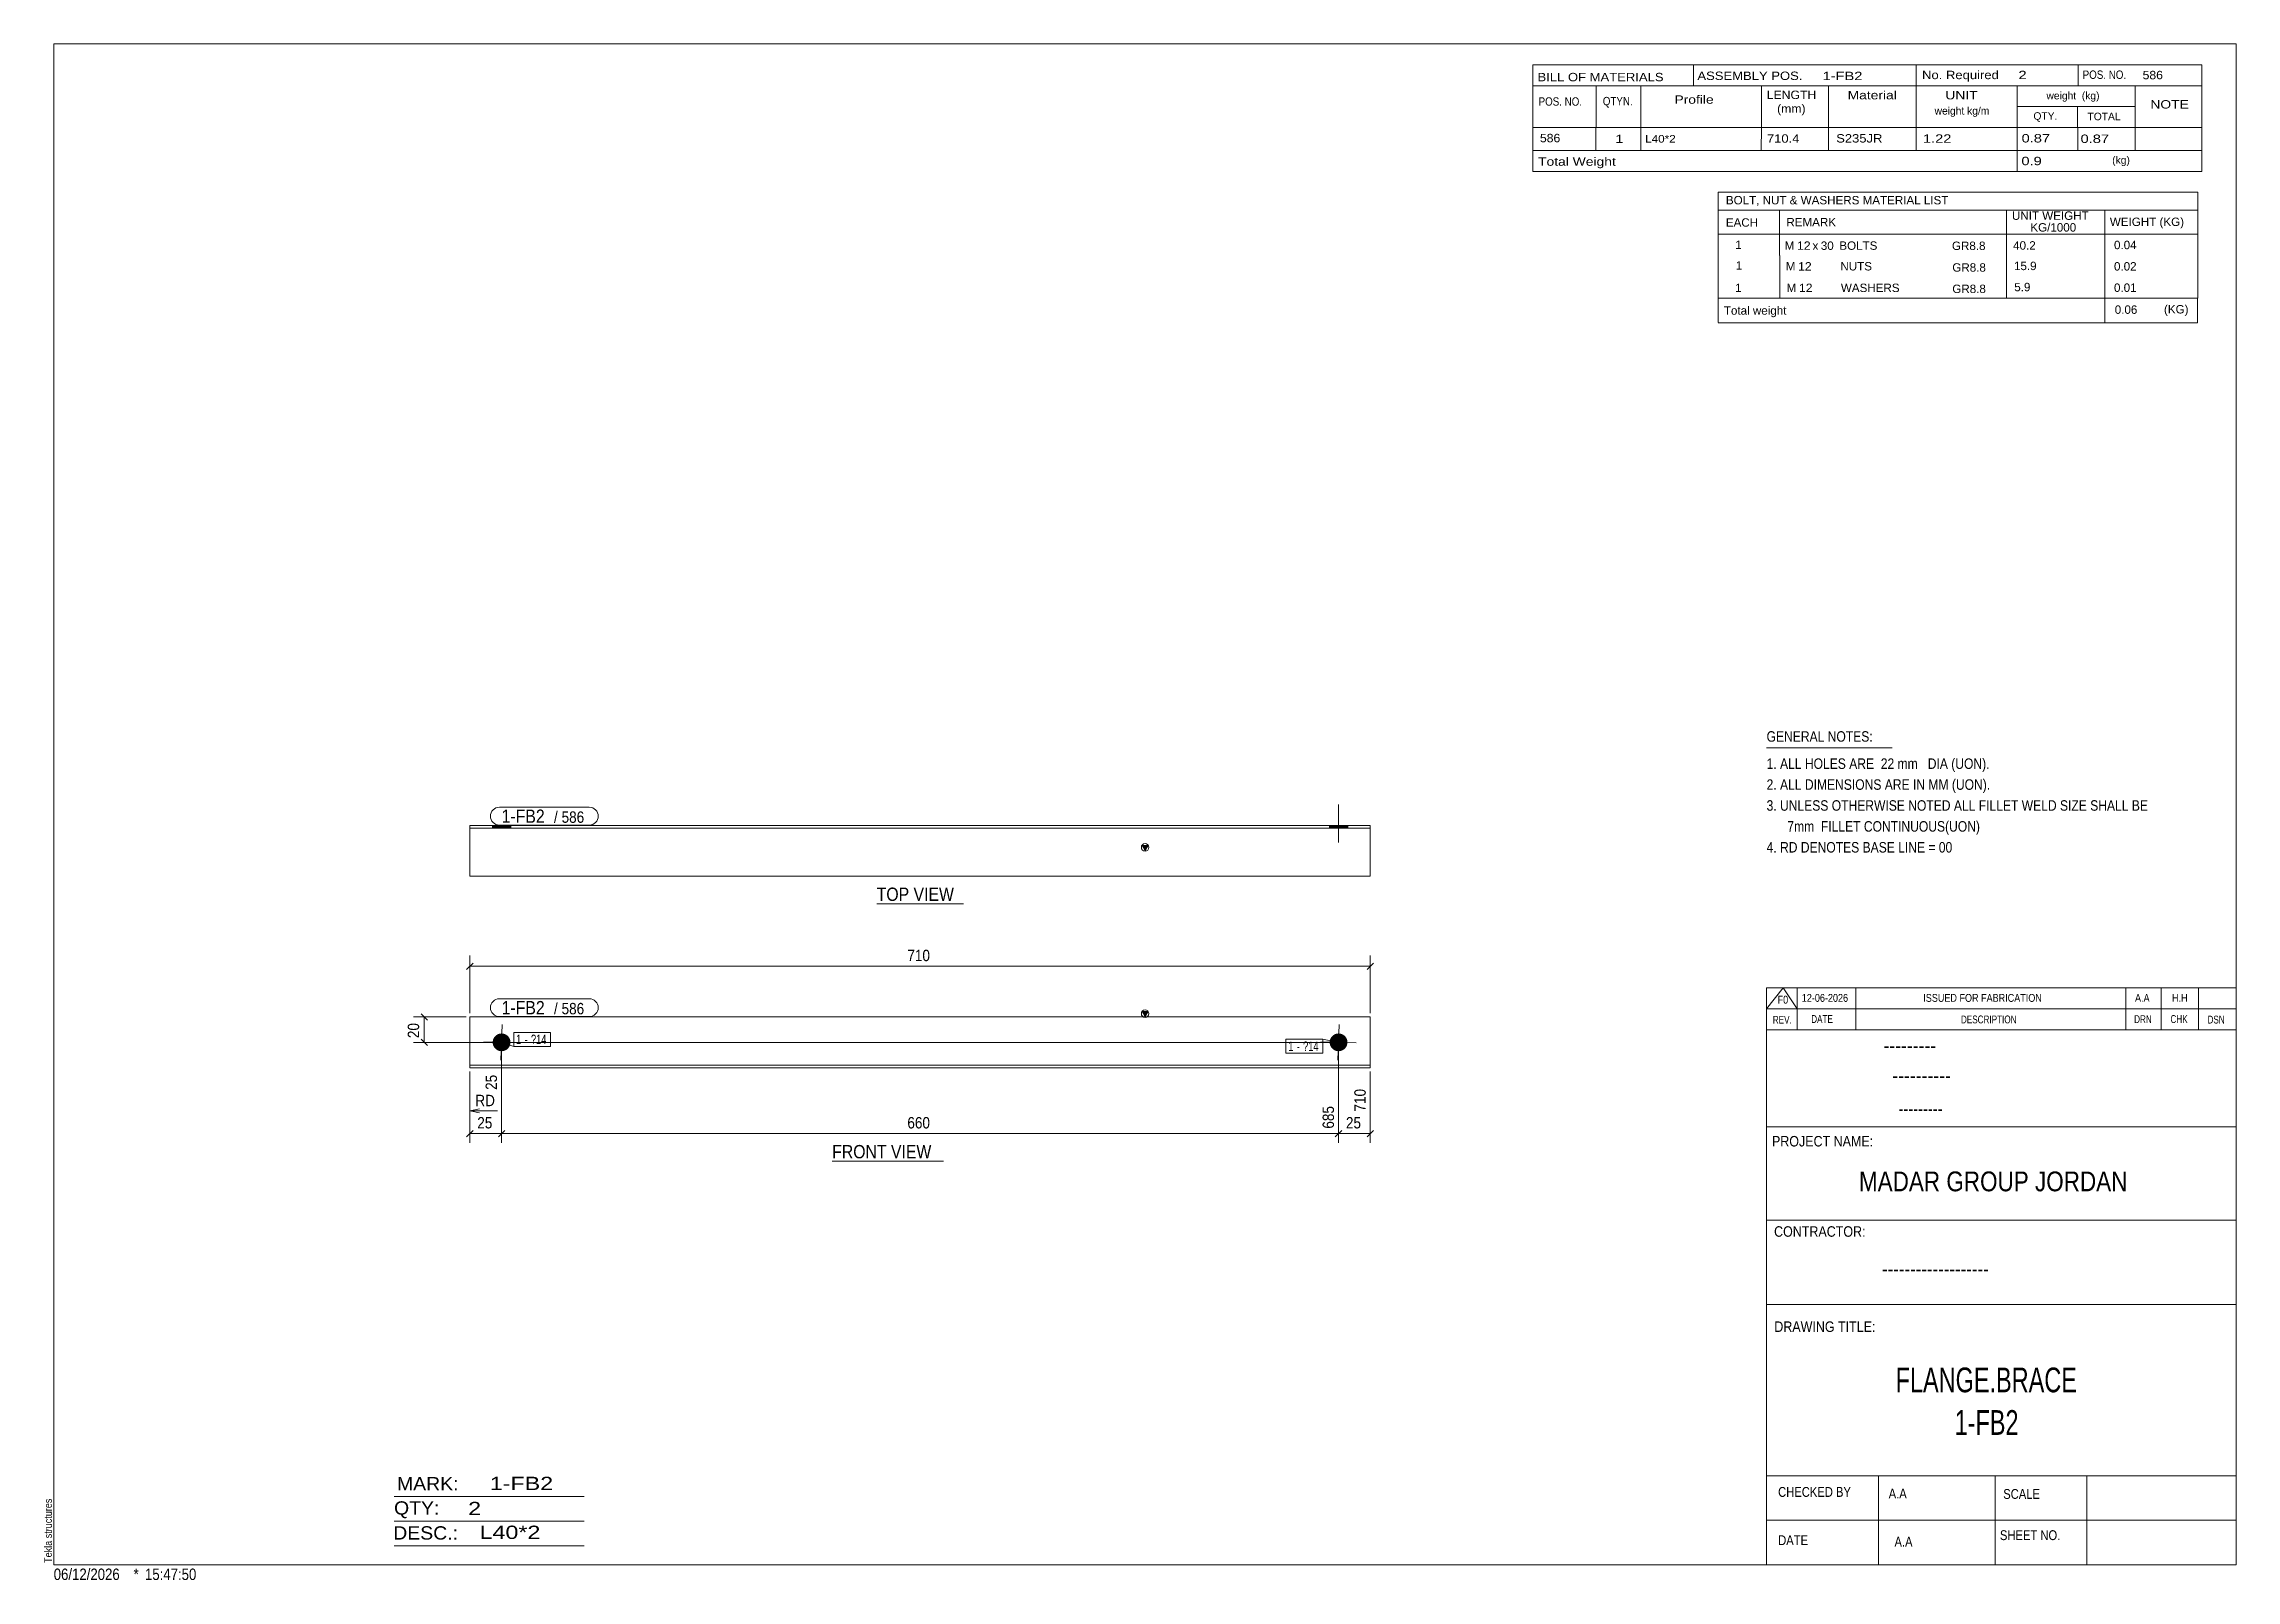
# Model space of a CAD drawing. Header units: millimetres. Extents: x 2 to 579, y 1 to 405.
import ezdxf

# ---------------------------------------------------------------- set-up
doc = ezdxf.new("R2010")
doc.units = ezdxf.units.MM
doc.linetypes.add('XKITLINE00', pattern=[0])
doc.linetypes.add('XKITLINE01', pattern=[4, 1, -1, 1, -1])
for name, color, linetype, lineweight in [('Bolt', 3, 'Continuous', 0), ('BoltMark', 7, 'Continuous', 0), ('Dimensions', 7, 'Continuous', 0), ('DrawingSheet', 5, 'Continuous', 0), ('OtherObjectType', 7, 'Continuous', 0), ('Part', 2, 'Continuous', 0), ('PartMark', 7, 'Continuous', 0)]:
    doc.layers.add(name, color=color, linetype=linetype, lineweight=lineweight)
doc.styles.add('@ARIAL_UNICODE_MS_BOLD', font='ARIAL.TTF')
doc.styles.add('ARIAL', font='ARIAL.TTF')
doc.styles.add('ARIAL_NARROW', font='ARIALN.TTF')
doc.styles.add('COMIC_SANS_MS_BOLD', font='COMICBD.TTF')
doc.styles.add('SWIS721_EX_BT', font='ARIAL.TTF')
doc.styles.add('SWISSE', font='ARIAL.TTF')

# ---------------------------------------------------------------- blocks, each defined once
blk = doc.blocks.new('*A1')
at = {"layer": 'Bolt'}
blk.add_hatch(color=3, dxfattribs=at).paths.add_polyline_path([(342.79, 140.07), (342.73, 140.07), (342.68, 140.08), (342.62, 140.09), (342.56, 140.09), (342.5, 140.1), (342.45, 140.11), (342.39, 140.13), (342.34, 140.14), (342.28, 140.15), (342.23, 140.17), (342.17, 140.19), (342.12, 140.21), (342.07, 140.23), (342.01, 140.25), (341.96, 140.27), (341.91, 140.3), (341.86, 140.32), (341.81, 140.35), (341.76, 140.38), (341.71, 140.41), (341.66, 140.44), (341.61, 140.47), (341.56, 140.5), (341.52, 140.54), (341.47, 140.57), (341.43, 140.61), (341.38, 140.64), (341.34, 140.68), (341.3, 140.72), (341.26, 140.76), (341.22, 140.8), (341.18, 140.85), (341.14, 140.89), (341.11, 140.93), (341.07, 140.98), (341.04, 141.02), (341, 141.07), (340.97, 141.12), (340.94, 141.17), (340.91, 141.21), (340.88, 141.26), (340.86, 141.31), (340.83, 141.37), (340.8, 141.42), (340.78, 141.47), (340.76, 141.52), (340.74, 141.58), (340.72, 141.63), (340.7, 141.68), (340.68, 141.74), (340.67, 141.79), (340.65, 141.85), (340.64, 141.91), (340.63, 141.96), (340.62, 142.02), (340.61, 142.07), (340.6, 142.13), (340.6, 142.19), (340.59, 142.25), (340.59, 142.3), (340.59, 142.36), (340.59, 142.42), (340.59, 142.47), (340.59, 142.53), (340.6, 142.59), (340.6, 142.65), (340.61, 142.7), (340.62, 142.76), (340.63, 142.82), (340.64, 142.87), (340.65, 142.93), (340.66, 142.98), (340.68, 143.04), (340.69, 143.09), (340.71, 143.15), (340.73, 143.2), (340.75, 143.26), (340.77, 143.31), (340.8, 143.36), (340.82, 143.41), (340.85, 143.46), (340.87, 143.51), (340.9, 143.56), (340.93, 143.61), (340.96, 143.66), (340.99, 143.71), (341.02, 143.76), (341.06, 143.8), (341.09, 143.85), (341.13, 143.89), (341.17, 143.94), (341.2, 143.98), (341.24, 144.02), (341.28, 144.06), (341.33, 144.1), (341.37, 144.14), (341.41, 144.18), (341.46, 144.21), (341.5, 144.25), (341.55, 144.28), (341.59, 144.32), (341.64, 144.35), (341.69, 144.38), (341.74, 144.41), (341.79, 144.44), (341.84, 144.47), (341.89, 144.49), (341.94, 144.52), (341.99, 144.54), (342.05, 144.56), (342.1, 144.58), (342.15, 144.6), (342.21, 144.62), (342.26, 144.64), (342.32, 144.65), (342.37, 144.67), (342.43, 144.68), (342.48, 144.69), (342.54, 144.7), (342.6, 144.71), (342.65, 144.72), (342.71, 144.72), (342.77, 144.73), (342.83, 144.73), (342.88, 144.73), (342.94, 144.73), (343, 144.73), (343.05, 144.73), (343.11, 144.72), (343.17, 144.72), (343.23, 144.71), (343.28, 144.7), (343.34, 144.69), (343.39, 144.68), (343.45, 144.67), (343.51, 144.66), (343.56, 144.64), (343.62, 144.63), (343.67, 144.61), (343.72, 144.59), (343.78, 144.57), (343.83, 144.55), (343.88, 144.52), (343.94, 144.5), (343.99, 144.47), (344.04, 144.45), (344.09, 144.42), (344.14, 144.39), (344.19, 144.36), (344.23, 144.33), (344.28, 144.3), (344.33, 144.26), (344.37, 144.23), (344.42, 144.19), (344.46, 144.15), (344.5, 144.12), (344.54, 144.08), (344.58, 144.04), (344.62, 143.99), (344.66, 143.95), (344.7, 143.91), (344.74, 143.87), (344.77, 143.82), (344.81, 143.77), (344.84, 143.73), (344.87, 143.68), (344.9, 143.63), (344.93, 143.58), (344.96, 143.53), (344.99, 143.48), (345.01, 143.43), (345.04, 143.38), (345.06, 143.33), (345.08, 143.28), (345.11, 143.22), (345.12, 143.17), (345.14, 143.11), (345.16, 143.06), (345.18, 143), (345.19, 142.95), (345.2, 142.89), (345.21, 142.84), (345.22, 142.78), (345.23, 142.72), (345.24, 142.67), (345.25, 142.61), (345.25, 142.55), (345.25, 142.5), (345.25, 142.44), (345.25, 142.38), (345.25, 142.32), (345.25, 142.27), (345.25, 142.21), (345.24, 142.15), (345.24, 142.1), (345.23, 142.04), (345.22, 141.98), (345.21, 141.93), (345.19, 141.87), (345.18, 141.81), (345.17, 141.76), (345.15, 141.7), (345.13, 141.65), (345.11, 141.6), (345.09, 141.54), (345.07, 141.49), (345.05, 141.44), (345.02, 141.38), (345, 141.33), (344.97, 141.28), (344.94, 141.23), (344.91, 141.18), (344.88, 141.14), (344.85, 141.09), (344.82, 141.04), (344.79, 140.99), (344.75, 140.95), (344.71, 140.9), (344.68, 140.86), (344.64, 140.82), (344.6, 140.78), (344.56, 140.74), (344.52, 140.7), (344.48, 140.66), (344.43, 140.62), (344.39, 140.58), (344.34, 140.55), (344.3, 140.51), (344.25, 140.48), (344.2, 140.45), (344.15, 140.42), (344.11, 140.39), (344.06, 140.36), (344.01, 140.33), (343.95, 140.31), (343.9, 140.28), (343.85, 140.26), (343.8, 140.24), (343.74, 140.22), (343.69, 140.2), (343.64, 140.18), (343.58, 140.16), (343.53, 140.15), (343.47, 140.13), (343.42, 140.12), (343.36, 140.11), (343.3, 140.1), (343.25, 140.09), (343.19, 140.08), (343.13, 140.08), (343.08, 140.07), (343.02, 140.07), (342.96, 140.07), (342.9, 140.07), (342.85, 140.07)], flags=17)
at = {"layer": 'Bolt', "color": 3, "linetype": 'XKITLINE00', "lineweight": 0}
for p, q in [((343.07, 147.06), (342.77, 137.73)), ((347.59, 142.25), (338.26, 142.55))]:
    blk.add_line(p, q, dxfattribs=at)
blk = doc.blocks.new('*A2')
at = {"layer": 'Bolt'}
blk.add_hatch(color=3, dxfattribs=at).paths.add_polyline_path([(122.65, 140.07), (122.59, 140.07), (122.54, 140.08), (122.48, 140.09), (122.42, 140.09), (122.37, 140.1), (122.31, 140.11), (122.25, 140.13), (122.2, 140.14), (122.14, 140.15), (122.09, 140.17), (122.03, 140.19), (121.98, 140.21), (121.93, 140.23), (121.87, 140.25), (121.82, 140.27), (121.77, 140.3), (121.72, 140.32), (121.67, 140.35), (121.62, 140.38), (121.57, 140.41), (121.52, 140.44), (121.47, 140.47), (121.43, 140.5), (121.38, 140.54), (121.33, 140.57), (121.29, 140.61), (121.25, 140.64), (121.2, 140.68), (121.16, 140.72), (121.12, 140.76), (121.08, 140.8), (121.04, 140.85), (121, 140.89), (120.97, 140.93), (120.93, 140.98), (120.9, 141.02), (120.87, 141.07), (120.83, 141.12), (120.8, 141.17), (120.77, 141.21), (120.74, 141.26), (120.72, 141.31), (120.69, 141.37), (120.67, 141.42), (120.64, 141.47), (120.62, 141.52), (120.6, 141.58), (120.58, 141.63), (120.56, 141.68), (120.55, 141.74), (120.53, 141.79), (120.52, 141.85), (120.5, 141.91), (120.49, 141.96), (120.48, 142.02), (120.47, 142.07), (120.47, 142.13), (120.46, 142.19), (120.46, 142.25), (120.45, 142.3), (120.45, 142.36), (120.45, 142.42), (120.45, 142.47), (120.45, 142.53), (120.46, 142.59), (120.46, 142.65), (120.47, 142.7), (120.48, 142.76), (120.49, 142.82), (120.5, 142.87), (120.51, 142.93), (120.52, 142.98), (120.54, 143.04), (120.56, 143.09), (120.57, 143.15), (120.59, 143.2), (120.61, 143.26), (120.63, 143.31), (120.66, 143.36), (120.68, 143.41), (120.71, 143.46), (120.73, 143.51), (120.76, 143.56), (120.79, 143.61), (120.82, 143.66), (120.85, 143.71), (120.89, 143.76), (120.92, 143.8), (120.96, 143.85), (120.99, 143.89), (121.03, 143.94), (121.07, 143.98), (121.11, 144.02), (121.15, 144.06), (121.19, 144.1), (121.23, 144.14), (121.27, 144.18), (121.32, 144.21), (121.36, 144.25), (121.41, 144.28), (121.45, 144.32), (121.5, 144.35), (121.55, 144.38), (121.6, 144.41), (121.65, 144.44), (121.7, 144.47), (121.75, 144.49), (121.8, 144.52), (121.85, 144.54), (121.91, 144.56), (121.96, 144.58), (122.01, 144.6), (122.07, 144.62), (122.12, 144.64), (122.18, 144.65), (122.23, 144.67), (122.29, 144.68), (122.35, 144.69), (122.4, 144.7), (122.46, 144.71), (122.52, 144.72), (122.57, 144.72), (122.63, 144.73), (122.69, 144.73), (122.74, 144.73), (122.8, 144.73), (122.86, 144.73), (122.92, 144.73), (122.97, 144.72), (123.03, 144.72), (123.09, 144.71), (123.14, 144.7), (123.2, 144.69), (123.26, 144.68), (123.31, 144.67), (123.37, 144.66), (123.42, 144.64), (123.48, 144.63), (123.53, 144.61), (123.59, 144.59), (123.64, 144.57), (123.69, 144.55), (123.75, 144.52), (123.8, 144.5), (123.85, 144.47), (123.9, 144.45), (123.95, 144.42), (124, 144.39), (124.05, 144.36), (124.09, 144.33), (124.14, 144.3), (124.19, 144.26), (124.23, 144.23), (124.28, 144.19), (124.32, 144.15), (124.36, 144.12), (124.41, 144.08), (124.45, 144.04), (124.49, 143.99), (124.52, 143.95), (124.56, 143.91), (124.6, 143.87), (124.63, 143.82), (124.67, 143.77), (124.7, 143.73), (124.73, 143.68), (124.76, 143.63), (124.79, 143.58), (124.82, 143.53), (124.85, 143.48), (124.88, 143.43), (124.9, 143.38), (124.92, 143.33), (124.95, 143.28), (124.97, 143.22), (124.99, 143.17), (125, 143.11), (125.02, 143.06), (125.04, 143), (125.05, 142.95), (125.06, 142.89), (125.08, 142.84), (125.09, 142.78), (125.09, 142.72), (125.1, 142.67), (125.11, 142.61), (125.11, 142.55), (125.11, 142.5), (125.12, 142.44), (125.12, 142.38), (125.12, 142.32), (125.11, 142.27), (125.11, 142.21), (125.1, 142.15), (125.1, 142.1), (125.09, 142.04), (125.08, 141.98), (125.07, 141.93), (125.06, 141.87), (125.04, 141.81), (125.03, 141.76), (125.01, 141.7), (124.99, 141.65), (124.97, 141.6), (124.95, 141.54), (124.93, 141.49), (124.91, 141.44), (124.88, 141.38), (124.86, 141.33), (124.83, 141.28), (124.8, 141.23), (124.78, 141.18), (124.74, 141.14), (124.71, 141.09), (124.68, 141.04), (124.65, 140.99), (124.61, 140.95), (124.58, 140.9), (124.54, 140.86), (124.5, 140.82), (124.46, 140.78), (124.42, 140.74), (124.38, 140.7), (124.34, 140.66), (124.29, 140.62), (124.25, 140.58), (124.2, 140.55), (124.16, 140.51), (124.11, 140.48), (124.06, 140.45), (124.02, 140.42), (123.97, 140.39), (123.92, 140.36), (123.87, 140.33), (123.82, 140.31), (123.76, 140.28), (123.71, 140.26), (123.66, 140.24), (123.61, 140.22), (123.55, 140.2), (123.5, 140.18), (123.44, 140.16), (123.39, 140.15), (123.33, 140.13), (123.28, 140.12), (123.22, 140.11), (123.16, 140.1), (123.11, 140.09), (123.05, 140.08), (122.99, 140.08), (122.94, 140.07), (122.88, 140.07), (122.82, 140.07), (122.77, 140.07), (122.71, 140.07)], flags=17)
at = {"layer": 'Bolt', "color": 3, "linetype": 'XKITLINE00', "lineweight": 0}
for p, q in [((122.93, 147.06), (122.63, 137.73)), ((127.45, 142.25), (118.12, 142.55))]:
    blk.add_line(p, q, dxfattribs=at)
blk = doc.blocks.new('*A3')
at = {"layer": 'Part'}
blk.add_hatch(color=2, dxfattribs=at).paths.add_polyline_path([(291.25, 150.47), (292.85, 150.47), (292.05, 149.07)], flags=17)
at = {"layer": 'Part', "color": 2, "linetype": 'XKITLINE00', "lineweight": 0}
for p, q in [((292.05, 149.07), (291.25, 150.47)), ((291.25, 150.47), (292.85, 150.47)), ((292.85, 150.47), (292.05, 149.07)), ((114.45, 149.07), (114.45, 135.73)), ((114.45, 149.07), (351.26, 149.07)), ((351.26, 149.07), (351.26, 135.73)), ((351.26, 136.4), (114.45, 136.4)), ((114.45, 135.73), (351.26, 135.73))]:
    blk.add_line(p, q, dxfattribs=at)
blk.add_circle((292.05, 149.97), 1, dxfattribs=at)
blk = doc.blocks.new('*A4')
at = {"layer": 'Bolt'}
blk.add_hatch(color=3, dxfattribs=at).paths.add_polyline_path([(345.33, 199.43), (345.33, 198.77), (340.51, 198.77), (340.51, 199.43)], flags=17)
at = {"layer": 'Bolt', "color": 3, "linetype": 'XKITLINE00', "lineweight": 0}
for p, q in [((342.92, 194.93), (342.92, 204.93)), ((340.51, 198.77), (340.51, 199.43)), ((345.33, 198.77), (345.33, 199.43))]:
    blk.add_line(p, q, dxfattribs=at)
blk = doc.blocks.new('*A5')
at = {"layer": 'Bolt'}
blk.add_hatch(color=3, dxfattribs=at).paths.add_polyline_path([(125.19, 199.43), (125.19, 198.77), (120.38, 198.77), (120.38, 199.43)], flags=17)
at = {"layer": 'Bolt', "color": 3, "linetype": 'XKITLINE00', "lineweight": 0}
for p, q in [((120.38, 198.77), (120.38, 199.43)), ((122.78, 198.77), (122.78, 199.43)), ((125.19, 198.77), (125.19, 199.43))]:
    blk.add_line(p, q, dxfattribs=at)
blk = doc.blocks.new('*A6')
at = {"layer": 'Part'}
blk.add_hatch(color=2, dxfattribs=at).paths.add_polyline_path([(291.25, 194.17), (292.85, 194.17), (292.05, 192.77)], flags=17)
at = {"layer": 'Part', "color": 2, "linetype": 'XKITLINE00', "lineweight": 0}
for p, q in [((114.45, 199.43), (114.45, 198.77)), ((351.26, 199.43), (114.45, 199.43)), ((351.26, 198.77), (114.45, 198.77)), ((114.45, 198.77), (114.45, 186.1)), ((351.26, 198.77), (351.26, 199.43)), ((351.26, 186.1), (351.26, 198.77)), ((292.05, 192.77), (291.25, 194.17)), ((291.25, 194.17), (292.85, 194.17)), ((292.85, 194.17), (292.05, 192.77)), ((351.26, 186.1), (114.45, 186.1))]:
    blk.add_line(p, q, dxfattribs=at)
at = {"layer": 'Part', "color": 7, "linetype": 'XKITLINE01', "lineweight": 0}
blk.add_line((114.45, 198.77), (114.45, 199.43), dxfattribs=at)
at = {"layer": 'Part', "color": 2, "linetype": 'XKITLINE00', "lineweight": 0}
blk.add_circle((292.05, 193.67), 1, dxfattribs=at)
blk = doc.blocks.new('*A7')
at = {"layer": 'DrawingSheet', "color": 5, "linetype": 'XKITLINE00', "lineweight": 0}
for p, q in [((579, 405), (5, 405)), ((5, 405), (5, 5)), ((579, 5), (579, 405)), ((5, 5), (579, 5))]:
    blk.add_line(p, q, dxfattribs=at)
at = {"layer": 'DrawingSheet', "color": 5, "style": 'ARIAL', "width": 0.85}
blk.add_text('Tekla structures', height=2, rotation=90, dxfattribs=at).set_placement((4.5, 5.5))
blk = doc.blocks.new('*A8')
at = {"layer": 'OtherObjectType', "color": 7, "linetype": 'XKITLINE00', "lineweight": 0}
for p, q in [((442.76, 365.95), (442.75, 354.95)), ((442.76, 365.95), (568.88, 365.95)), ((568.88, 365.95), (568.88, 354.95)), ((442.75, 361.3), (568.88, 361.3)), ((458.87, 361.31), (458.87, 354.95)), ((518.57, 361.31), (518.57, 354.95)), ((544.47, 361.29), (544.47, 354.95)), ((442.76, 354.92), (442.76, 349.42)), ((442.77, 354.95), (568.88, 354.95)), ((458.92, 354.95), (458.92, 349.33)), ((518.57, 354.95), (518.57, 349.33)), ((544.5, 354.95), (544.5, 349.45)), ((568.88, 354.95), (568.88, 349.45)), ((442.79, 349.33), (442.79, 343.72)), ((458.95, 349.33), (458.95, 343.71)), ((518.57, 349.33), (518.57, 343.71)), ((544.5, 349.33), (544.5, 343.83)), ((568.88, 349.33), (568.88, 343.83)), ((442.79, 343.7), (442.79, 338.13)), ((458.95, 343.71), (458.95, 338.09)), ((518.57, 343.71), (518.57, 338.09)), ((544.5, 343.71), (544.5, 338.1)), ((568.88, 343.71), (568.88, 338.1)), ((568.88, 338.1), (442.75, 338.13)), ((442.78, 338.09), (442.78, 331.69)), ((442.85, 338.09), (568.87, 338.09)), ((544.5, 338.06), (544.5, 331.64)), ((568.87, 338.06), (568.87, 331.65)), ((442.77, 331.65), (568.87, 331.65))]:
    blk.add_line(p, q, dxfattribs=at)
at = {"layer": 'OtherObjectType', "color": 7, "style": 'ARIAL_NARROW'}
for s, width, p in [('BOLT, NUT & WASHERS MATERIAL LIST', 1.211571, (444.79, 362.79)), ('EACH', 1.211571, (444.78, 356.92)), ('REMARK', 1.211571, (460.7, 357.01)), ('UNIT WEIGHT', 1.211571, (520.03, 358.72)), (' KG/1000', 1.211571, (524.02, 355.63)), ('WEIGHT (KG)', 1.211571, (545.78, 357.1)), ('1', 1.211571, (447.26, 351.05)), ('M', 1.211571, (460.26, 350.85)), ('12', 1.275, (463.5, 350.83)), ('x', 1.211571, (467.58, 350.83)), ('30', 1.211571, (469.76, 350.82)), ('BOLTS', 1.211571, (474.63, 350.84)), ('GR8.8', 1.211571, (504.25, 350.79)), ('40.2', 1.211571, (520.34, 350.88)), ('0.04', 1.211571, (546.87, 351.01)), ('1', 1.211571, (447.4, 345.61)), ('M', 1.211571, (460.54, 345.41)), ('12', 1.275, (463.78, 345.39)), ('NUTS', 1.211571, (474.91, 345.41)), ('GR8.8', 1.211571, (504.35, 345.09)), ('15.9', 1.211571, (520.56, 345.5)), ('0.02', 1.211571, (546.87, 345.39)), ('1', 1.211571, (447.24, 339.74)), ('M', 1.211571, (460.76, 339.74)), ('12', 1.275, (464, 339.72)), ('WASHERS', 1.211571, (475.04, 339.73)), ('GR8.8', 1.211571, (504.35, 339.47)), ('5.9', 1.211571, (520.64, 339.94)), ('0.01', 1.211571, (546.87, 339.78)), ('Total weight', 1.211571, (444.26, 333.77)), ('0.06', 1.211571, (547.07, 334)), ('(KG)', 1.211571, (560.02, 334.1))]:
    blk.add_text(s, height=2.2, dxfattribs=dict(at, width=width)).set_placement(p)
blk = doc.blocks.new('*A9')
at = {"layer": 'OtherObjectType', "color": 7, "linetype": 'XKITLINE00', "lineweight": 0}
blk.add_line((455.5, 219.82), (488.5, 219.82), dxfattribs=at)
at = {"layer": 'OtherObjectType', "color": 7, "style": 'ARIAL_NARROW', "width": 1.008832}
for s, p in [('GENERAL NOTES:', (455.5, 221.47)), ('1. ALL HOLES ARE  22 mm   DIA (UON).', (455.5, 214.32)), ('2. ALL DIMENSIONS ARE IN MM (UON).', (455.5, 208.82)), ('3. UNLESS OTHERWISE NOTED ALL FILLET WELD SIZE SHALL BE', (455.5, 203.32)), ('7mm  FILLET CONTINUOUS(UON)', (460.95, 197.82)), ('4. RD DENOTES BASE LINE = 00', (455.5, 192.32))]:
    blk.add_text(s, height=2.75, dxfattribs=at).set_placement(p)
blk = doc.blocks.new('*A10')
at = {"layer": 'OtherObjectType', "color": 7, "linetype": 'XKITLINE00', "lineweight": 0}
for p, q in [((455.5, 156.76), (579, 156.76)), ((455.5, 151.21), (459.82, 156.76)), ((455.5, 151.21), (455.5, 156.76)), ((459.82, 156.76), (463.53, 151.21)), ((463.53, 151.21), (463.53, 156.76)), ((478.97, 151.21), (478.97, 156.76)), ((549.98, 151.21), (549.98, 156.76)), ((559.24, 151.21), (559.24, 156.76)), ((569.12, 151.21), (569.12, 156.76)), ((579, 151.21), (579, 156.76)), ((455.5, 151.21), (579, 151.21)), ((455.5, 145.65), (455.5, 151.21)), ((459.21, 151.21), (579, 151.21)), ((463.53, 145.65), (463.53, 151.21)), ((478.97, 145.65), (478.97, 151.21)), ((549.98, 145.65), (549.98, 151.21)), ((559.24, 145.65), (559.24, 151.21)), ((569.12, 145.65), (569.12, 151.21)), ((579, 145.65), (579, 151.21))]:
    blk.add_line(p, q, dxfattribs=at)
at = {"layer": 'OtherObjectType', "color": 7, "style": 'ARIAL_NARROW'}
for s, height, width, p in [('F0', 2.058, 1.008832, (458.4, 152.59)), ('12-06-2026', 2.058, 1.008832, (464.76, 153.06)), ('ISSUED FOR FABRICATION', 2.0583, 1.008832, (496.71, 153.06)), ('A.A', 2.058, 1.008832, (552.4, 153.06)), ('H.H', 2.058, 1.008832, (562.13, 153.06)), ('REV.', 2.058, 0.907949, (457.13, 147.31)), ('DATE', 2.058, 0.907949, (467.23, 147.5)), ('DESCRIPTION', 2.0583, 0.907949, (506.61, 147.39)), ('DRN', 2.058, 0.907949, (552.17, 147.47)), ('CHK', 2.058, 0.907949, (561.72, 147.5)), ('DSN', 2.058, 0.907949, (571.47, 147.35))]:
    blk.add_text(s, height=height, dxfattribs=dict(at, width=width)).set_placement(p)
blk = doc.blocks.new('*A11')
at = {"layer": 'OtherObjectType', "color": 6, "linetype": 'XKITLINE00', "lineweight": 0}
for p, q in [((94.5, 23), (144.5, 23)), ((94.5, 16.5), (144.5, 16.5)), ((94.5, 10), (144.5, 10))]:
    blk.add_line(p, q, dxfattribs=at)
at = {"layer": 'OtherObjectType', "color": 6, "style": 'ARIAL_NARROW'}
for s, width, p in [('MARK:', 1.275, (95.27, 24.58)), ('1-FB2', 1.525501, (119.69, 24.65)), ('QTY:', 1.275, (94.5, 18.19)), ('2', 1.525501, (113.99, 18.05)), ('DESC.:', 1.275, (94.29, 11.63)), ('L40*2', 1.525501, (117, 11.79))]:
    blk.add_text(s, height=3.5, dxfattribs=dict(at, width=width)).set_placement(p)
blk = doc.blocks.new('*A12')
at = {"layer": 'OtherObjectType', "color": 2, "linetype": 'XKITLINE00', "lineweight": 0}
for p, q in [((455.5, 145.65), (579, 145.65)), ((455.5, 5), (455.5, 145.64)), ((578.98, 145.64), (579, 5)), ((579, 120.14), (455.5, 120.14)), ((455.5, 95.63), (579, 95.63)), ((579, 73.49), (455.5, 73.49)), ((579, 28.4), (455.5, 28.4)), ((484.94, 28.4), (484.94, 5)), ((515.62, 5), (515.62, 28.4)), ((539.75, 5), (539.75, 28.4)), ((579, 16.7), (455.5, 16.7)), ((579, 5), (455.5, 5))]:
    blk.add_line(p, q, dxfattribs=at)
at = {"layer": 'OtherObjectType', "color": 4, "style": '@ARIAL_UNICODE_MS_BOLD', "width": 0.85}
blk.add_text('---------', height=3.9, dxfattribs=at).set_placement((486.23, 139.59))
at = {"layer": 'OtherObjectType', "color": 7, "style": 'ARIAL', "width": 0.85}
for s, height, p in [('----------', 3.9, (488.56, 131.77)), ('---------', 3.25, (490.21, 123.31))]:
    blk.add_text(s, height=height, dxfattribs=at).set_placement(p)
at = {"layer": 'OtherObjectType', "color": 3, "width": 0.85}
for s, style, p in [('PROJECT NAME:', 'SWIS721_EX_BT', (456.92, 115.01)), ('CONTRACTOR:', 'SWISSE', (457.47, 91.27)), ('DRAWING TITLE:', 'SWIS721_EX_BT', (457.53, 66.24))]:
    blk.add_text(s, height=2.7618, dxfattribs=dict(at, style=style)).set_placement(p)
at = {"layer": 'OtherObjectType', "color": 7, "width": 0.85}
for s, height, p in [('MADAR GROUP JORDAN', 5.2, (479.79, 103.23)), ('CHECKED BY', 2.592, (458.53, 22.86)), ('A.A', 2.592, (487.61, 22.45)), ('SCALE', 2.592, (517.74, 22.33)), ('DATE', 2.592, (458.54, 10.16)), ('A.A', 2.592, (489.14, 9.76)), ('SHEET NO.', 2.592, (516.87, 11.49))]:
    blk.add_text(s, height=height, dxfattribs=at).set_placement(p)
at = {"layer": 'OtherObjectType', "color": 1}
for s, height, style, width, p in [('-------------------', 3.9, 'COMIC_SANS_MS_BOLD', 0.85, (485.87, 80.86)), ('FLANGE.BRACE', 6.5, 'ARIAL', 0.68, (489.43, 50.37)), ('1-FB2', 6.5, 'ARIAL', 0.68, (504.95, 39.17))]:
    blk.add_text(s, height=height, dxfattribs=dict(at, style=style, width=width)).set_placement(p)
blk = doc.blocks.new('*A13')
at = {"layer": 'OtherObjectType', "color": 7, "linetype": 'XKITLINE00', "lineweight": 0}
for p, q in [((393.98, 399.5), (569.98, 399.5)), ((393.98, 399.5), (393.98, 388.5)), ((436.26, 399.42), (436.26, 393.87)), ((494.85, 394), (494.85, 399.5)), ((537.43, 393.96), (537.43, 399.42)), ((569.98, 394), (569.98, 399.5)), ((393.98, 394), (569.98, 394)), ((410.64, 394), (410.64, 383)), ((422.4, 393.98), (422.4, 383.03)), ((454.12, 393.99), (454.13, 383)), ((471.78, 393.98), (471.78, 383)), ((494.85, 393.98), (494.85, 383)), ((521.43, 394), (521.43, 383)), ((552.42, 394), (552.42, 383)), ((569.98, 394), (569.98, 388.5)), ((393.98, 388.5), (393.98, 383)), ((521.45, 388.52), (552.45, 388.52)), ((537.28, 388.52), (537.28, 383)), ((569.98, 388.5), (569.98, 383)), ((393.98, 383), (569.98, 383)), ((393.98, 383), (393.98, 376.95)), ((410.63, 383), (410.63, 376.95)), ((422.44, 382.99), (422.44, 376.95)), ((454.12, 383), (454.11, 376.95)), ((471.79, 383), (471.79, 376.95)), ((494.87, 383), (494.87, 376.95)), ((521.44, 383), (521.44, 376.95)), ((537.33, 382.95), (537.33, 376.95)), ((552.43, 383), (552.43, 376.95)), ((569.98, 383), (569.98, 376.95)), ((393.98, 376.95), (569.98, 376.95)), ((393.98, 376.95), (393.98, 371.45)), ((521.44, 376.95), (521.44, 371.45)), ((569.98, 376.95), (569.98, 371.45)), ((393.98, 371.45), (569.98, 371.45))]:
    blk.add_line(p, q, dxfattribs=at)
at = {"layer": 'OtherObjectType', "color": 7, "style": 'ARIAL_NARROW'}
for s, height, width, p in [('No. Required', 2.2, 1.36, (496.39, 395.72)), ('2', 2.2, 1.525501, (521.75, 395.72)), ('POS. NO.', 2.2, 1.02, (538.63, 395.79)), ('586', 2.2, 1.270501, (554.4, 395.69)), ('BILL OF MATERIALS', 2.2, 1.36, (395.25, 395.16)), ('ASSEMBLY POS.', 2.2, 1.36, (437.3, 395.5)), ('LENGTH', 2.2, 1.275, (455.54, 390.49)), ('1-FB2', 2.2, 1.525501, (470.23, 395.46)), ('Material', 2.2, 1.445, (476.81, 390.41)), ('UNIT', 2.2, 1.445, (502.52, 390.4)), ('weight  (kg)', 1.98, 1.19, (529.11, 390.39)), ('POS. NO.', 2.2, 1.02, (395.53, 388.74)), ('QTYN.', 2.2, 1.02, (412.42, 388.84)), ('Profile', 2.2, 1.445, (431.26, 389.25)), ('(mm)', 2.2, 1.275, (458.26, 386.86)), ('weight kg/m', 1.98, 1.19, (499.69, 386.4)), ('QTY.', 1.98, 1.19, (525.68, 385.03)), ('TOTAL', 1.98, 1.19, (539.9, 384.91)), ('NOTE', 2.2, 1.445, (556.44, 387.99)), ('586', 2.2, 1.270501, (395.89, 379.12)), ('1', 2.2, 1.525501, (415.71, 378.91)), ('L40*2', 1.98, 1.355501, (423.56, 379.04)), ('710.4', 2.2, 1.355501, (455.59, 379.01)), ('S235JR', 2.2, 1.355501, (473.81, 379.05)), ('1.22', 2.2, 1.525501, (496.62, 378.99)), ('0.87', 2.2, 1.525501, (522.57, 379.07)), ('0.87', 2.2, 1.525501, (538.08, 378.94)), ('Total Weight', 2.2, 1.445, (395.4, 372.94)), ('0.9', 2.2, 1.525501, (522.52, 373.09)), ('(kg)', 1.98, 1.19, (546.4, 373.46))]:
    blk.add_text(s, height=height, dxfattribs=dict(at, width=width)).set_placement(p)
blk = doc.blocks.new('*A14')
at = {"layer": 'OtherObjectType', "color": 7, "style": 'ARIAL_NARROW', "width": 1.008832}
for s, p in [('06/12/2026', (4.99, 1)), ('*', (26, 1)), ('15:47:50', (29, 1))]:
    blk.add_text(s, height=3, dxfattribs=at).set_placement(p)
blk = doc.blocks.new('*A15')
at = {"layer": 'Dimensions', "color": 7, "linetype": 'XKITLINE00', "lineweight": 0}
for p, q in [((113.45, 149.07), (99.6, 149.07)), ((101.6, 149.91), (103.3, 148.22)), ((102.45, 142.4), (102.45, 149.07)), ((341.92, 142.4), (99.6, 142.4)), ((101.6, 143.25), (103.3, 141.55))]:
    blk.add_line(p, q, dxfattribs=at)
at = {"layer": 'Dimensions', "color": 3}
for p in [(102.45, 149.07), (102.45, 142.4)]:
    blk.add_point(p, dxfattribs=at)
at = {"layer": 'Dimensions', "color": 3, "style": 'ARIAL', "width": 0.85}
blk.add_text('20', height=3, rotation=90.00021, dxfattribs=at).set_placement((101.1, 143.51))
blk = doc.blocks.new('*A16')
at = {"layer": 'Dimensions', "color": 7, "linetype": 'XKITLINE00', "lineweight": 0}
for p, q in [((115.3, 163.25), (113.6, 161.55)), ((114.45, 150.07), (114.45, 165.25)), ((114.45, 162.4), (351.26, 162.4)), ((352.1, 163.25), (350.41, 161.55)), ((351.26, 150.07), (351.26, 165.25))]:
    blk.add_line(p, q, dxfattribs=at)
at = {"layer": 'Dimensions', "color": 3}
for p in [(114.45, 162.4), (351.26, 162.4)]:
    blk.add_point(p, dxfattribs=at)
at = {"layer": 'Dimensions', "color": 3, "style": 'ARIAL', "width": 0.85}
blk.add_text('710', height=3, dxfattribs=at).set_placement((229.51, 163.75))
blk = doc.blocks.new('*A17')
at = {"layer": 'Dimensions', "color": 7, "linetype": 'XKITLINE00', "lineweight": 0}
for p, q in [((122.78, 141.4), (122.78, 116)), ((114.45, 134.73), (114.45, 116)), ((114.45, 134.73), (114.45, 122)), ((116.95, 124.9), (114.45, 124.4)), ((116.95, 123.9), (114.45, 124.4)), ((121.67, 124.4), (114.45, 124.4)), ((115.3, 119.25), (113.6, 117.55)), ((114.45, 118.4), (122.78, 118.4)), ((123.63, 119.25), (121.93, 117.55))]:
    blk.add_line(p, q, dxfattribs=at)
at = {"layer": 'Dimensions', "color": 7}
blk.add_point((114.45, 124.4), dxfattribs=at)
at = {"layer": 'Dimensions', "color": 3}
for p in [(114.45, 118.4), (122.78, 118.4)]:
    blk.add_point(p, dxfattribs=at)
at = {"layer": 'Dimensions', "color": 3, "style": 'ARIAL', "width": 0.85}
blk.add_text('25', height=3, rotation=90.00021, dxfattribs=at).set_placement((121.58, 129.9))
for s, p in [('RD', (115.89, 125.6)), ('25', (116.39, 119.75))]:
    blk.add_text(s, height=3, dxfattribs=at).set_placement(p)
blk = doc.blocks.new('*A18')
at = {"layer": 'Dimensions', "color": 7, "linetype": 'XKITLINE00', "lineweight": 0}
for p, q in [((122.78, 141.4), (122.78, 116)), ((342.92, 141.4), (342.92, 116)), ((123.63, 119.25), (121.93, 117.55)), ((122.78, 118.4), (342.92, 118.4)), ((343.77, 119.25), (342.07, 117.55))]:
    blk.add_line(p, q, dxfattribs=at)
at = {"layer": 'Dimensions', "color": 3}
for p in [(122.78, 118.4), (342.92, 118.4)]:
    blk.add_point(p, dxfattribs=at)
at = {"layer": 'Dimensions', "color": 3, "style": 'ARIAL', "width": 0.85}
blk.add_text('660', height=3, dxfattribs=at).set_placement((229.51, 119.75))
blk.add_text('685', height=3, rotation=90.00021, dxfattribs=at).set_placement((341.72, 119.7))
blk = doc.blocks.new('*A19')
at = {"layer": 'Dimensions', "color": 7, "linetype": 'XKITLINE00', "lineweight": 0}
for p, q in [((342.92, 141.4), (342.92, 116)), ((351.26, 134.73), (351.26, 116)), ((343.77, 119.25), (342.07, 117.55)), ((342.92, 118.4), (351.26, 118.4)), ((352.1, 119.25), (350.41, 117.55))]:
    blk.add_line(p, q, dxfattribs=at)
at = {"layer": 'Dimensions', "color": 3}
for p in [(342.92, 118.4), (351.26, 118.4)]:
    blk.add_point(p, dxfattribs=at)
at = {"layer": 'Dimensions', "color": 3, "style": 'ARIAL', "width": 0.85}
blk.add_text('710', height=3, rotation=90.00021, dxfattribs=at).set_placement((350.06, 124.2))
blk.add_text('25', height=3, dxfattribs=at).set_placement((344.86, 119.75))
blk = doc.blocks.new('*A20')
at = {"layer": 'BoltMark', "color": 7, "linetype": 'XKITLINE00', "lineweight": 0}
for p, q in [((125.99, 145.03), (135.67, 145.03)), ((125.99, 141.33), (125.99, 145.03)), ((135.67, 141.33), (135.67, 145.03)), ((122.78, 142.4), (125.99, 141.33)), ((125.99, 141.33), (135.67, 141.33))]:
    blk.add_line(p, q, dxfattribs=at)
at = {"layer": 'BoltMark', "color": 3, "style": 'ARIAL_NARROW', "width": 0.85}
for s, p in [('1', (126.59, 141.93)), ('?14', (130.51, 141.93)), ('-', (128.86, 141.93))]:
    blk.add_text(s, height=2.5, dxfattribs=at).set_placement(p)
blk = doc.blocks.new('*A21')
at = {"layer": 'BoltMark', "color": 7, "linetype": 'XKITLINE00', "lineweight": 0}
for p, q in [((329.07, 143.21), (338.75, 143.21)), ((329.07, 139.51), (329.07, 143.21)), ((329.07, 139.51), (338.75, 139.51)), ((338.75, 139.51), (338.75, 143.21)), ((342.92, 142.4), (338.75, 143.21))]:
    blk.add_line(p, q, dxfattribs=at)
at = {"layer": 'BoltMark', "color": 3, "style": 'ARIAL_NARROW', "width": 0.85}
for s, p in [('1', (329.67, 140.11)), ('-', (331.93, 140.11)), ('?14', (333.59, 140.11))]:
    blk.add_text(s, height=2.5, dxfattribs=at).set_placement(p)
blk = doc.blocks.new('*A22')
at = {"layer": 'PartMark', "color": 7, "linetype": 'XKITLINE00', "lineweight": 0}
for p, q in [((122.2, 153.87), (145.85, 153.87)), ((122.2, 149.17), (145.85, 149.17))]:
    blk.add_line(p, q, dxfattribs=at)
for centre, start, end in [((122.2, 151.52), 90, 270), ((145.85, 151.52), 270, 90)]:
    blk.add_arc(centre, 2.35, start, end, dxfattribs=at)
at = {"layer": 'PartMark', "color": 1, "style": 'ARIAL', "width": 0.85}
blk.add_text('1-FB2', height=3.5, dxfattribs=at).set_placement((122.8, 149.77))
at = {"layer": 'PartMark', "color": 3, "style": 'ARIAL', "width": 0.85}
for s, p in [('/', (136.56, 149.77)), ('586', (138.57, 149.77))]:
    blk.add_text(s, height=3, dxfattribs=at).set_placement(p)
blk = doc.blocks.new('*A23')
at = {"layer": 'OtherObjectType', "color": 7, "linetype": 'XKITLINE00', "lineweight": 0}
blk.add_line((209.73, 111.15), (239.03, 111.15), dxfattribs=at)
at = {"layer": 'OtherObjectType', "color": 7, "style": 'ARIAL', "width": 0.85}
blk.add_text('FRONT VIEW', height=3.5, dxfattribs=at).set_placement((209.73, 111.9))
blk = doc.blocks.new('*A24')
at = {"layer": 'PartMark', "color": 7, "linetype": 'XKITLINE00', "lineweight": 0}
for p, q in [((122.2, 204.23), (145.85, 204.23)), ((122.2, 199.53), (145.85, 199.53))]:
    blk.add_line(p, q, dxfattribs=at)
for centre, start, end in [((122.2, 201.88), 90, 270), ((145.85, 201.88), 270, 90)]:
    blk.add_arc(centre, 2.35, start, end, dxfattribs=at)
at = {"layer": 'PartMark', "color": 1, "style": 'ARIAL', "width": 0.85}
blk.add_text('1-FB2', height=3.5, dxfattribs=at).set_placement((122.8, 200.13))
at = {"layer": 'PartMark', "color": 3, "style": 'ARIAL', "width": 0.85}
for s, p in [('/', (136.56, 200.13)), ('586', (138.57, 200.13))]:
    blk.add_text(s, height=3, dxfattribs=at).set_placement(p)
blk = doc.blocks.new('*A25')
at = {"layer": 'OtherObjectType', "color": 7, "linetype": 'XKITLINE00', "lineweight": 0}
blk.add_line((221.44, 178.85), (244.26, 178.85), dxfattribs=at)
at = {"layer": 'OtherObjectType', "color": 7, "style": 'ARIAL', "width": 0.85}
blk.add_text('TOP VIEW', height=3.5, dxfattribs=at).set_placement((221.44, 179.6))

msp = doc.modelspace()

# ---------------------------------------------------------------- block references
at = {"lineweight": 0}
for name in ['*A7', '*A13', '*A8', '*A9', '*A24', '*A4', '*A5', '*A25', '*A16', '*A10', '*A22', '*A15', '*A2', '*A20', '*A1', '*A12', '*A17', '*A18', '*A21', '*A19', '*A23', '*A11', '*A14']:
    msp.add_blockref(name, (0, 0), dxfattribs=at)
at = {"layer": 'Part', "lineweight": 0}
for name in ['*A6', '*A3']:
    msp.add_blockref(name, (0, 0), dxfattribs=at)

doc.saveas('drawing.dxf')
